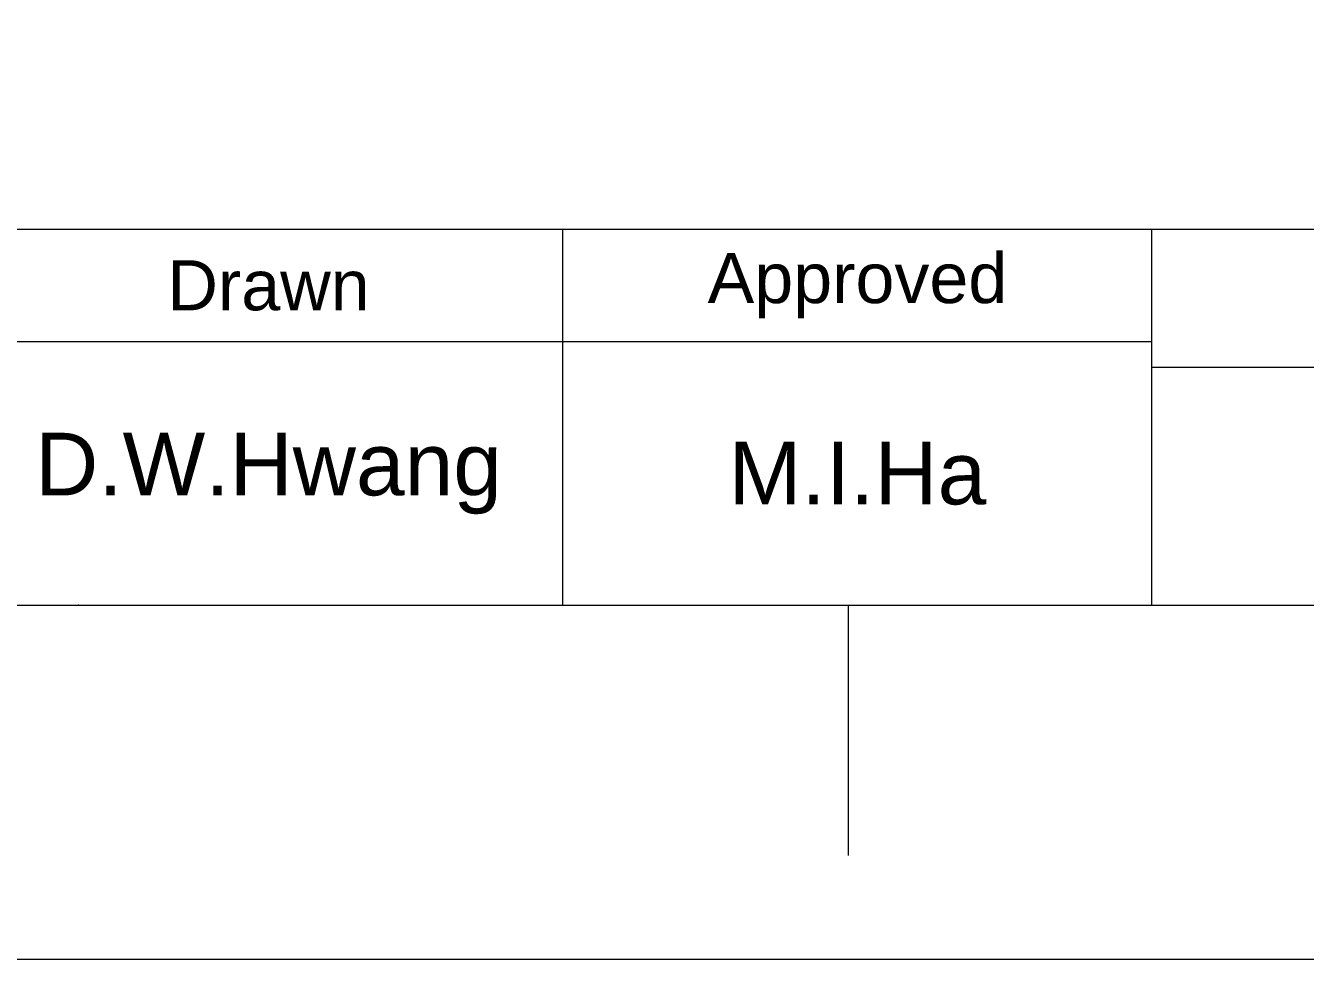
# Model space of a CAD drawing. Header units: millimetres. Extents: x 1931 to 2525, y -1753 to -1333.
# Drawn here: x 2266.3 to 2317.3, y -1752.8 to -1715.6 of the extents above; entities that cross this region are included whole.
import ezdxf

# ---------------------------------------------------------------- set-up
doc = ezdxf.new("R2010")
doc.units = ezdxf.units.MM
doc.header["$LTSCALE"] = 0.1
doc.layers.get('0').update_dxf_attribs({"lineweight": 13})
doc.layers.add('DIM', color=3, linetype='Continuous', lineweight=9)
doc.layers.add('FORM', color=7, linetype='Continuous', lineweight=13)
doc.layers.add('TEXT', color=2, linetype='Continuous')
doc.styles.get("Standard").update_dxf_attribs({"font": 'arial.ttf'})

msp = doc.modelspace()

# ---------------------------------------------------------------- linework, layer by layer
for p, q in [((1945.558, -1738.68), (2511.215, -1738.68)), ((2299.093, -1738.68), (2299.093, -1748.68))]:
    msp.add_line(p, q)
msp.add_point((2268.386, -1738.68))
at = {"layer": 'DIM', "color": 7}
msp.add_lwpolyline([(1931.417, -1332.821), (2525.356, -1332.821), (2525.356, -1752.821), (1931.417, -1752.821)], close=True, dxfattribs=at)
at = {"layer": 'FORM'}
for p, q in [((2240.715, -1723.68), (2511.215, -1723.68)), ((2287.715, -1738.68), (2287.715, -1723.68)), ((2311.215, -1738.68), (2311.215, -1723.68)), ((2311.215, -1728.18), (2240.715, -1728.18)), ((2311.215, -1729.18), (2451.215, -1729.18))]:
    msp.add_line(p, q, dxfattribs=at)
at = {"layer": 'TEXT'}
msp.add_point((2287.715, -1728.18), dxfattribs=at)

# ---------------------------------------------------------------- texts
at = {"layer": 'TEXT', "attachment_point": 5}
for s, insert, char_height in [('Approved', (2299.465, -1725.93), 2), ('Drawn', (2275.965, -1725.93), 2), ('D.W.Hwang', (2275.965, -1733.43), 2.5), ('M.I.Ha', (2299.465, -1733.43), 2.5)]:
    msp.add_mtext_dynamic_manual_height_columns(s, width=23.5, gutter_width=12.5, heights=[0], dxfattribs=dict(at, insert=insert, char_height=char_height))

doc.saveas('drawing.dxf')
